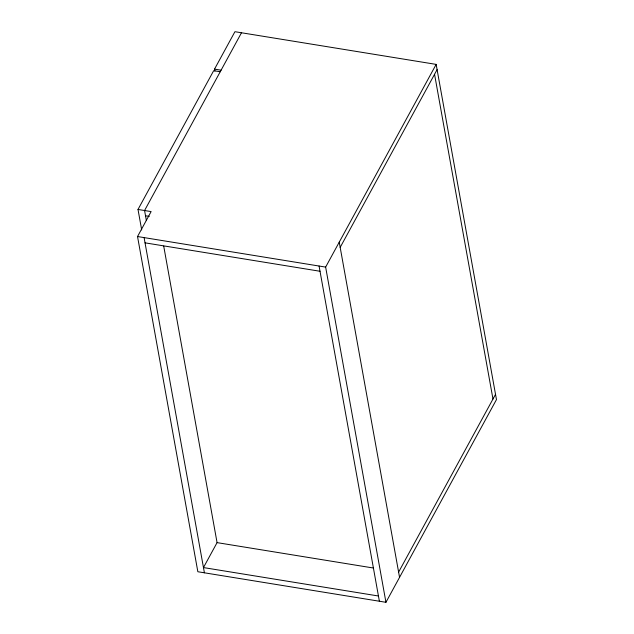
<?xml version="1.0" encoding="UTF-8"?>
<svg xmlns="http://www.w3.org/2000/svg" width="634" height="634" viewBox="0 0 634 634"><rect width="100%" height="100%" fill="white"/><g stroke="black" fill="none" stroke-linecap="round" stroke-linejoin="round"><path stroke-width="0.95" d="M141.691 229.92L138.006 209.458L213.674 70.683L220.236 71.745M214.871 71.071L214.522 69.122L234.929 31.7L436.152 64.391L496.47 399.594L385.947 602.3L197.848 571.741L137.53 236.537L151.13 211.59L138.006 209.458M241.491 32.77L144.568 210.52L146.391 220.624M385.947 602.3L325.638 267.096L436.152 64.391M340.181 247.387L437.095 69.629M163.707 246.087L217.066 542.625L203.466 567.573L378.443 596M398.612 572.114L495.526 394.356M214.522 69.122L221.084 70.192M145.511 215.758L149.267 216.368M137.53 236.537L325.638 267.096M145.035 242.838L320.019 271.265M217.066 542.625L373.474 568.032M434.552 74.305L492.975 399.032M339.238 242.148L399.555 577.352M319.076 266.026L379.386 601.23M144.092 237.607L204.41 572.811"/></g></svg>
